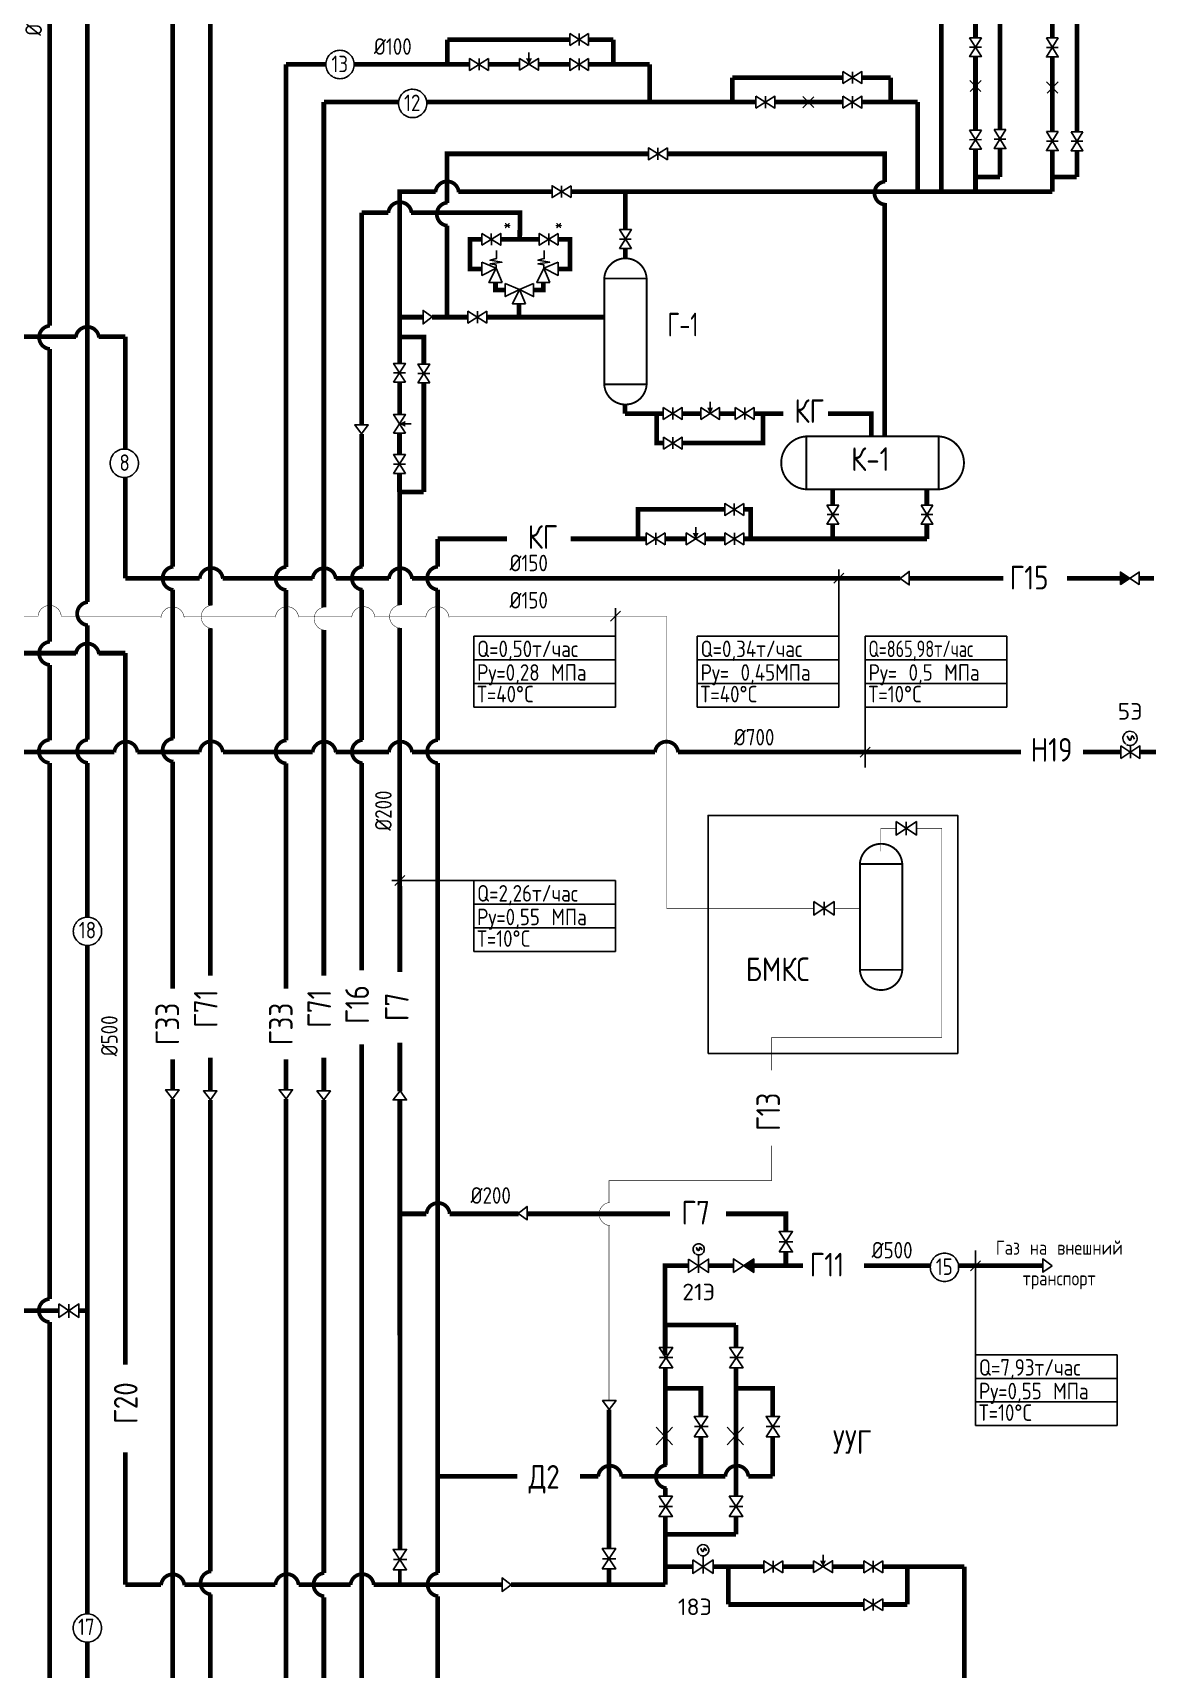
# Model space of a CAD drawing. Extents: x 0 to 118900, y 0 to 84100.
# Drawn here: x 49379 to 72952, y 21421 to 56034 of the extents above; entities that cross this region are included whole.
import ezdxf

# ---------------------------------------------------------------- set-up
doc = ezdxf.new("R2010")
doc.units = 0
doc.header["$LTSCALE"] = 1000
doc.layers.get('0').update_dxf_attribs({"linetype": 'CONTINUOUS'})
for name, color, linetype in [('LAYER1', 7, 'CONTINUOUS'), ('LAYER2', 7, 'CONTINUOUS'), ('ВОДА', 135, 'CONTINUOUS'), ('НЕФТЬ', 14, 'CONTINUOUS')]:
    doc.layers.add(name, color=color, linetype=linetype)
doc.styles.add('MONOTXT_', font='txt.shx', dxfattribs={"width": 0.8})
doc.styles.get("Standard").update_dxf_attribs({"font": 'txt.shx', "width": 0.75})

msp = doc.modelspace()

# ---------------------------------------------------------------- linework, layer by layer
for p, q in [((66428, 43272), (66428, 44684)), ((66323, 44390), (66535, 44602)), ((61596, 43590), (61809, 43802)), ((61702, 43272), (61702, 43863)), ((58707, 43272), (59568, 43272)), ((58707, 42981), (58707, 43272)), ((59568, 43272), (61702, 43272)), ((61702, 43272), (61702, 41772)), ((63434, 43272), (64295, 43272)), ((63434, 42981), (63434, 43272)), ((64295, 43272), (66428, 43272)), ((66428, 43272), (66428, 41772)), ((66987, 43272), (67848, 43272)), ((66987, 42981), (66987, 43272)), ((67848, 43272), (69982, 43272)), ((69982, 43272), (69982, 41772)), ((58707, 42981), (58707, 41772)), ((63434, 42981), (63434, 41772)), ((66987, 42981), (66987, 41772)), ((58707, 42772), (59568, 42772)), ((59568, 42772), (61702, 42772)), ((63434, 42772), (64295, 42772)), ((64295, 42772), (66428, 42772)), ((66987, 42772), (67848, 42772)), ((67848, 42772), (69982, 42772)), ((58707, 42272), (59568, 42272)), ((59568, 42272), (61702, 42272)), ((63434, 42272), (64295, 42272)), ((64295, 42272), (66428, 42272)), ((66987, 42272), (67848, 42272)), ((67848, 42272), (69982, 42272)), ((58707, 41772), (59568, 41772)), ((59568, 41772), (61702, 41772)), ((63434, 41772), (64295, 41772)), ((64295, 41772), (66428, 41772)), ((66987, 41772), (67848, 41772)), ((66987, 40495), (66987, 41772)), ((67848, 41772), (69982, 41772)), ((66881, 40713), (67093, 40925)), ((57037, 37995), (57249, 38207)), ((58707, 38101), (59568, 38101)), ((58707, 37810), (58707, 38101)), ((59568, 38101), (61702, 38101)), ((61702, 38101), (61702, 36601)), ((58707, 37810), (58707, 36601)), ((58707, 37601), (59568, 37601)), ((59568, 37601), (61702, 37601)), ((58707, 37101), (59568, 37101)), ((59568, 37101), (61702, 37101)), ((58707, 36601), (59568, 36601)), ((59568, 36601), (61702, 36601)), ((69321, 28074), (69321, 30280)), ((69216, 29850), (69428, 30062)), ((69321, 28074), (70182, 28074)), ((69321, 27783), (69321, 28074)), ((70182, 28074), (72316, 28074)), ((72316, 28074), (72316, 26574)), ((69321, 27783), (69321, 26574)), ((69321, 27574), (70182, 27574)), ((70182, 27574), (72316, 27574)), ((69321, 27074), (70182, 27074)), ((70182, 27074), (72316, 27074)), ((69321, 26574), (70182, 26574)), ((70182, 26574), (72316, 26574))]:
    msp.add_line(p, q)
at = {"color": 102, "const_width": 100}
for points in [[(50536, 43991), (50536, 59712)], [(50536, 41079), (50536, 43503)], [(50536, 37330), (50536, 40591)], [(50536, 22593), (50536, 36730)], [(50536, 20834), (50536, 21993)]]:
    msp.add_lwpolyline(points, dxfattribs=at)
at = {"color": 14, "const_width": 100}
for points in [[(49736, 49835), (49736, 59151)], [(49736, 43152), (49736, 49345)], [(49736, 41069), (49736, 42662)], [(49736, 29253), (49736, 40590)], [(49736, 21135), (49736, 28763)]]:
    msp.add_lwpolyline(points, dxfattribs=at)
at = {"color": 40}
for points, const_width in [([(58150, 55366), (58150, 55886)], 100), ([(62425, 54566), (62425, 55366)], 100), ([(70945, 52985), (71459, 52985)], 100), ([(44580, 49608), (50292, 49608)], 100), ([(50777, 49608), (51336, 49608)], 100), ([(51336, 47228), (51336, 49608)], 100), ([(51336, 44495), (51336, 46629)], 100), ([(62785, 37515), (62785, 43695)], 10), ([(50293, 42912), (46907, 42912)], 100), ([(51336, 42912), (50777, 42912)], 100), ([(51336, 27860), (51336, 42912)], 100), ([(65899, 37515), (62785, 37515)], 10), ([(66874, 37515), (66328, 37515)], 10), ([(65007, 34086), (65007, 34787)], 10), ([(65007, 31755), (65007, 32492)], 10), ([(65007, 31755), (61568, 31755), (61568, 31292)], 10), ([(57144, 31054), (57707, 31054)], 100), ([(58198, 31054), (59655, 31054)], 100), ([(59836, 31054), (62861, 31054)], 100), ([(61568, 30806), (61568, 27105)], 10), ([(64040, 31053), (65307, 31054), (65307, 30677)], 100), ([(65307, 30248), (65307, 29956)], 100), ([(62751, 29956), (63246, 29956)], 100), ([(63037, 29956), (62751, 29956), (62751, 28058)], 100), ([(63675, 29956), (64199, 29956)], 100), ([(64628, 29956), (65671, 29956)], 100), ([(66960, 29956), (68365, 29956)], 100), ([(68961, 29956), (70743, 29956)], 100), ([(62751, 28705), (64253, 28705)], 100), ([(62761, 28705), (62761, 28226)], 100), ([(64253, 28705), (64253, 28226)], 100), ([(62761, 27797), (62761, 25737)], 100), ([(64253, 27797), (64253, 25079)], 100), ([(61568, 26915), (61568, 23973)], 100), ([(51336, 23209), (51336, 26010)], 100), ([(62761, 25254), (62761, 25079)], 100), ([(62761, 24650), (62761, 23209)], 100), ([(64253, 24650), (64253, 24276)], 100), ([(64253, 24276), (62761, 24276)], 100), ([(57145, 23526), (57145, 23209)], 80), ([(61568, 23544), (61568, 23209)], 100), ([(64090, 23592), (64090, 22791)], 100), ([(52095, 23209), (51336, 23209)], 100), ([(54511, 23209), (52584, 23209)], 100), ([(56101, 23209), (55001, 23209)], 100), ([(59307, 23209), (56591, 23209)], 100), ([(61568, 23209), (59496, 23209)], 100), ([(62761, 23209), (61568, 23209)], 100)]:
    msp.add_lwpolyline(points, dxfattribs=dict(at, const_width=const_width))
at = {"color": 6}
for points, const_width in [([(61905, 47979), (61905, 48170)], 100), ([(57944, 45329), (57944, 44742)], 100), ([(57944, 44252), (57944, 41071)], 100), ([(57944, 40588), (57945, 23455)], 100), ([(62761, 27365), (63510, 27365), (63510, 26768)], 100), ([(64253, 27365), (65030, 27365), (65030, 26768)], 100), ([(63510, 26339), (63510, 25504)], 100), ([(65030, 26339), (65030, 25504)], 100), ([(57945, 25504), (59631, 25504)], 100), ([(58248, 25504), (57945, 25504)], 62.5), ([(60957, 25504), (61339, 25504)], 100), ([(61829, 25504), (64027, 25504)], 100), ([(64517, 25504), (65030, 25504)], 100), ([(57945, 22967), (57945, 19252)], 100)]:
    msp.add_lwpolyline(points, dxfattribs=dict(at, const_width=const_width))
for points in [[(72383, 44364), (72784, 44627), (72784, 44364), (72383, 44627), (72383, 44364)], [(72396, 40687), (72797, 40951), (72797, 40687), (72396, 40951), (72396, 40687)], [(72596, 40956), (72596, 40692)], [(67640, 39350), (68069, 39065), (68069, 39350), (67640, 39065), (67640, 39350)], [(67856, 39059), (67856, 39345)], [(65899, 37657), (66328, 37372), (66328, 37657), (65899, 37372), (65899, 37657)], [(66115, 37367), (66115, 37652)], [(65165, 30248), (65450, 30677), (65165, 30677), (65450, 30248), (65165, 30248)], [(65455, 30464), (65170, 30464)], [(65307, 30464), (65307, 30462)], [(63462, 30093), (63462, 30184)], [(63246, 30098), (63675, 29813), (63675, 30098), (63246, 29813), (63246, 30098)], [(63462, 29808), (63462, 30093)], [(64199, 29814), (64628, 30099), (64628, 29814), (64199, 30099), (64199, 29814)], [(49928, 29147), (50357, 28862), (50357, 29147), (49928, 28862), (49928, 29147)], [(50144, 28857), (50144, 29142)], [(62629, 27797), (62914, 28226), (62629, 28226), (62914, 27797), (62629, 27797)], [(64117, 27797), (64403, 28226), (64117, 28226), (64403, 27797), (64117, 27797)], [(62919, 28013), (62634, 28013)], [(64408, 28013), (64123, 28013)], [(63372, 26339), (63657, 26768), (63372, 26768), (63657, 26339), (63372, 26339)], [(64889, 26339), (65174, 26768), (64889, 26768), (65174, 26339), (64889, 26339)], [(62562, 26171), (62907, 26542)], [(62562, 26542), (62907, 26171)], [(62562, 26171), (62907, 26542)], [(62562, 26542), (62907, 26171)], [(63662, 26555), (63377, 26555)], [(64066, 26542), (64411, 26171)], [(64066, 26171), (64411, 26542)], [(64066, 26542), (64411, 26171)], [(64066, 26171), (64411, 26542)], [(65180, 26555), (64894, 26555)], [(62622, 24650), (62907, 25079), (62622, 25079), (62907, 24650), (62622, 24650)], [(64110, 24650), (64395, 25079), (64110, 25079), (64395, 24650), (64110, 24650)], [(62912, 24866), (62627, 24866)], [(62761, 24869), (62761, 24859)], [(64400, 24866), (64115, 24866)], [(64253, 24865), (64253, 24863)], [(57002, 23526), (57287, 23955), (57002, 23955), (57287, 23526), (57002, 23526)], [(61425, 23544), (61710, 23973), (61425, 23973), (61710, 23544), (61425, 23544)], [(57293, 23743), (57007, 23743)], [(61715, 23760), (61430, 23760)], [(63340, 23734), (63769, 23449), (63769, 23734), (63340, 23449), (63340, 23734)], [(63556, 23729), (63556, 23820)], [(63556, 23444), (63556, 23729)]]:
    msp.add_lwpolyline(points)
for points in [[(72501, 40986, -39.331252), (72514, 40978)], [(63391, 30208, -39.331252), (63401, 30201)], [(63485, 23844, -39.331252), (63495, 23837)]]:
    msp.add_lwpolyline(points, format="xyb")
msp.add_lwpolyline([(63663, 34446), (63663, 39480), (68943, 39480), (68943, 34446), (63663, 34446)], close=True)
at = {"color": 0}
msp.add_lwpolyline([(58707, 38101), (56974, 38101)], dxfattribs=at)
for points, knots in [([(72608, 41104), (72604, 41090), (72587, 41045), (72552, 41102), (72530, 41146), (72529, 41146)], [1.558943, 1.558943, 1.558943, 1.558943, 1.9528, 2.998133, 3.030734, 3.030734, 3.030734, 3.030734]), ([(72609, 41106), (72605, 41092), (72589, 41047), (72553, 41104), (72531, 41148), (72530, 41148)], [1.558943, 1.558943, 1.558943, 1.558943, 1.9528, 2.998133, 3.030734, 3.030734, 3.030734, 3.030734]), ([(72610, 41107), (72606, 41093), (72589, 41047), (72553, 41104), (72532, 41149), (72531, 41148)], [1.558943, 1.558943, 1.558943, 1.558943, 1.9528, 2.998133, 3.030734, 3.030734, 3.030734, 3.030734]), ([(72611, 41111), (72606, 41097), (72590, 41052), (72554, 41109), (72532, 41153), (72532, 41152)], [1.558943, 1.558943, 1.558943, 1.558943, 1.9528, 2.998133, 3.030734, 3.030734, 3.030734, 3.030734]), ([(72612, 41108), (72608, 41094), (72591, 41049), (72555, 41106), (72534, 41150), (72533, 41149)], [1.558943, 1.558943, 1.558943, 1.558943, 1.9528, 2.998133, 3.030734, 3.030734, 3.030734, 3.030734]), ([(72683, 41090), (72662, 41127), (72630, 41187), (72616, 41130), (72610, 41110)], [0, 0, 0, 0, 0.950567, 1.50001, 1.50001, 1.50001, 1.50001]), ([(72684, 41092), (72664, 41129), (72632, 41189), (72617, 41132), (72611, 41112)], [0, 0, 0, 0, 0.950567, 1.50001, 1.50001, 1.50001, 1.50001]), ([(72685, 41096), (72665, 41134), (72633, 41193), (72618, 41137), (72612, 41117)], [0, 0, 0, 0, 0.950567, 1.50001, 1.50001, 1.50001, 1.50001]), ([(72685, 41092), (72665, 41130), (72633, 41189), (72618, 41133), (72612, 41113)], [0, 0, 0, 0, 0.950567, 1.50001, 1.50001, 1.50001, 1.50001]), ([(63475, 30300), (63471, 30289), (63458, 30254), (63431, 30298), (63414, 30333), (63413, 30333)], [1.558943, 1.558943, 1.558943, 1.558943, 1.9528, 2.998133, 3.030734, 3.030734, 3.030734, 3.030734]), ([(63476, 30302), (63473, 30291), (63460, 30256), (63432, 30300), (63415, 30335), (63414, 30334)], [1.558943, 1.558943, 1.558943, 1.558943, 1.9528, 2.998133, 3.030734, 3.030734, 3.030734, 3.030734]), ([(63476, 30301), (63472, 30291), (63459, 30255), (63431, 30300), (63415, 30334), (63414, 30334)], [1.558943, 1.558943, 1.558943, 1.558943, 1.9528, 2.998133, 3.030734, 3.030734, 3.030734, 3.030734]), ([(63477, 30305), (63473, 30294), (63460, 30259), (63432, 30303), (63416, 30338), (63415, 30338)], [1.558943, 1.558943, 1.558943, 1.558943, 1.9528, 2.998133, 3.030734, 3.030734, 3.030734, 3.030734]), ([(63478, 30303), (63474, 30292), (63461, 30257), (63433, 30301), (63416, 30336), (63416, 30335)], [1.558943, 1.558943, 1.558943, 1.558943, 1.9528, 2.998133, 3.030734, 3.030734, 3.030734, 3.030734]), ([(63533, 30289), (63517, 30318), (63492, 30365), (63481, 30320), (63476, 30305)], [0, 0, 0, 0, 0.950567, 1.50001, 1.50001, 1.50001, 1.50001]), ([(63534, 30290), (63518, 30320), (63493, 30366), (63482, 30322), (63477, 30306)], [0, 0, 0, 0, 0.950567, 1.50001, 1.50001, 1.50001, 1.50001]), ([(63535, 30294), (63519, 30323), (63494, 30370), (63483, 30326), (63478, 30310)], [0, 0, 0, 0, 0.950567, 1.50001, 1.50001, 1.50001, 1.50001]), ([(63535, 30291), (63519, 30320), (63494, 30367), (63483, 30322), (63478, 30307)], [0, 0, 0, 0, 0.950567, 1.50001, 1.50001, 1.50001, 1.50001]), ([(63569, 23936), (63565, 23925), (63552, 23890), (63524, 23934), (63508, 23969), (63507, 23969)], [1.558943, 1.558943, 1.558943, 1.558943, 1.9528, 2.998133, 3.030734, 3.030734, 3.030734, 3.030734]), ([(63570, 23938), (63567, 23927), (63554, 23892), (63526, 23936), (63509, 23971), (63508, 23970)], [1.558943, 1.558943, 1.558943, 1.558943, 1.9528, 2.998133, 3.030734, 3.030734, 3.030734, 3.030734]), ([(63570, 23937), (63566, 23927), (63553, 23891), (63525, 23936), (63509, 23970), (63508, 23970)], [1.558943, 1.558943, 1.558943, 1.558943, 1.9528, 2.998133, 3.030734, 3.030734, 3.030734, 3.030734]), ([(63571, 23941), (63567, 23930), (63554, 23895), (63526, 23939), (63509, 23974), (63509, 23974)], [1.558943, 1.558943, 1.558943, 1.558943, 1.9528, 2.998133, 3.030734, 3.030734, 3.030734, 3.030734]), ([(63571, 23939), (63568, 23928), (63555, 23893), (63527, 23937), (63510, 23972), (63510, 23971)], [1.558943, 1.558943, 1.558943, 1.558943, 1.9528, 2.998133, 3.030734, 3.030734, 3.030734, 3.030734]), ([(63627, 23925), (63611, 23954), (63586, 24001), (63575, 23956), (63570, 23941)], [0, 0, 0, 0, 0.950567, 1.50001, 1.50001, 1.50001, 1.50001]), ([(63628, 23926), (63612, 23956), (63587, 24002), (63576, 23958), (63571, 23942)], [0, 0, 0, 0, 0.950567, 1.50001, 1.50001, 1.50001, 1.50001]), ([(63629, 23930), (63613, 23959), (63588, 24006), (63576, 23962), (63572, 23946)], [0, 0, 0, 0, 0.950567, 1.50001, 1.50001, 1.50001, 1.50001]), ([(63629, 23927), (63613, 23956), (63588, 24003), (63576, 23958), (63572, 23943)], [0, 0, 0, 0, 0.950567, 1.50001, 1.50001, 1.50001, 1.50001])]:
    msp.add_open_spline(points, degree=3, knots=knots)
at = {"layer": 'LAYER1'}
msp.add_line((66300, 45837), (66300, 45845), dxfattribs=at)
at = {"layer": 'LAYER1', "color": 40}
for points, const_width in [([(52336, 57366), (52336, 44738)], 100), ([(70945, 55923), (70945, 57404)], 100), ([(53136, 56566), (53136, 43920)], 100), ([(68595, 52672), (68595, 56566)], 100), ([(69319, 55928), (69319, 56584)], 100), ([(69839, 56320), (69839, 53985)], 100), ([(71465, 56315), (71465, 53938)], 100), ([(58150, 55886), (60737, 55886)], 100), ([(61137, 55886), (61658, 55886)], 100), ([(61658, 55366), (61658, 55886)], 100), ([(54736, 55366), (55577, 55366)], 100), ([(54736, 55366), (54736, 44736)], 100), ([(56177, 55366), (58620, 55366)], 100), ([(59020, 55366), (59674, 55366)], 100), ([(60074, 55366), (60737, 55366)], 100), ([(61137, 55366), (62425, 55366)], 100), ([(69319, 53972), (69319, 55528)], 100), ([(70945, 53942), (70945, 55523)], 100), ([(64174, 54566), (64174, 55086)], 100), ([(64174, 55086), (66516, 55086)], 100), ([(66516, 55086), (65482, 55086)], 80), ([(65482, 55086), (66516, 55086)], 62.5), ([(66916, 55086), (67523, 55086)], 100), ([(67523, 55086), (67523, 54566)], 100), ([(55536, 54566), (55536, 43884)], 100), ([(57115, 54566), (55536, 54566)], 100), ([(64676, 54566), (57712, 54566)], 100), ([(66515, 54566), (65076, 54566)], 100), ([(68095, 52672), (68095, 54566)], 100), ([(62402, 53472), (58141, 53472), (58141, 52431)], 100), ([(67399, 52875), (67399, 53472), (62802, 53472)], 100), ([(69319, 52672), (69319, 53572)], 100), ([(69839, 53585), (69839, 52985)], 100), ([(70945, 52672), (70945, 53542)], 100), ([(71465, 53538), (71465, 52985)], 100), ([(57142, 50018), (57142, 52672), (57901, 52672)], 100), ([(58381, 52672), (60365, 52672)], 100), ([(60765, 52672), (64271, 52672)], 100), ([(61915, 51870), (61915, 52672)], 100), ([(64271, 52672), (69012, 52672)], 100), ([(69012, 52672), (70945, 52672)], 100), ([(56336, 52230), (56336, 47738)], 100), ([(56901, 52230), (56336, 52230)], 100), ([(59680, 51664), (59686, 52230), (57380, 52230)], 100), ([(57415, 52242), (57382, 52242)], 80), ([(67399, 47496), (67399, 52429)], 100), ([(58141, 51953), (58141, 50018)], 100), ([(58879, 51039), (58629, 51039), (58629, 51664), (58879, 51664)], 100), ([(60092, 51664), (59279, 51664)], 100), ([(60492, 51039), (60742, 51039), (60742, 51664), (60492, 51664)], 100), ([(61915, 51262), (61915, 51470)], 100), ([(59374, 50591), (59167, 50591), (59167, 50750)], 100), ([(59974, 50591), (60180, 50591), (60180, 50750)], 100), ([(59662, 50018), (59662, 50302)], 100), ([(57334, 50018), (57142, 50018), (57142, 49040)], 100), ([(57636, 50018), (57142, 50018)], 100), ([(58342, 50018), (57821, 50018)], 100), ([(58585, 50018), (58342, 50018)], 100), ([(61467, 50018), (58985, 50018)], 100), ([(57651, 49027), (57651, 49599), (57136, 49599)], 100), ([(57142, 48640), (57142, 47962)], 100), ([(57651, 46319), (57651, 48627)], 100), ([(56336, 47547), (56336, 44740)], 100), ([(57136, 47562), (57136, 47111)], 100), ([(57136, 46711), (57136, 46319)], 100), ([(57651, 46319), (57136, 46319)], 100), ([(57142, 46319), (57142, 43931)], 100), ([(52336, 44251), (52336, 41105)], 100), ([(54736, 44247), (54736, 41068)], 100), ([(56336, 44254), (56336, 41072)], 100), ([(53136, 43439), (53136, 36094)], 100), ([(55536, 43399), (55536, 36094)], 100), ([(57142, 43443), (57143, 36167)], 100), ([(52336, 40618), (52336, 35819)], 100), ([(54736, 40579), (54736, 35819)], 100), ([(56336, 40587), (56336, 36202)], 100), ([(56336, 34638), (56336, 15593)], 100), ([(57143, 34671), (57143, 33646)], 100), ([(52336, 34323), (52336, 33677)], 100), ([(53136, 34357), (53136, 33654)], 100), ([(54736, 34323), (54736, 33677)], 100), ([(55536, 34357), (55536, 33654)], 100), ([(52336, 33485), (52336, 20333)], 100), ([(53136, 33462), (53136, 23492)], 100), ([(54736, 33485), (54736, 20033)], 100), ([(55536, 33462), (55536, 23456)], 100), ([(57143, 33461), (57145, 23955)], 100), ([(62751, 23592), (63340, 23592)], 100), ([(63769, 23592), (64842, 23592)], 100), ([(65242, 23592), (65896, 23592)], 100), ([(66296, 23592), (66958, 23592)], 100), ([(67358, 23592), (69085, 23592)], 100), ([(67879, 23592), (67879, 22791)], 100), ([(53136, 23006), (53136, 20586)], 100), ([(55536, 22944), (55536, 19786)], 100), ([(64090, 22791), (66958, 22791)], 100), ([(67358, 22791), (67879, 22791)], 100)]:
    msp.add_lwpolyline(points, dxfattribs=dict(at, const_width=const_width))
at = {"layer": 'LAYER1'}
for points in [[(60737, 56016), (61137, 55766)], [(61137, 56016), (60737, 55766)], [(60737, 56016), (60737, 55766)], [(60936, 55766), (60937, 56015)], [(61137, 55766), (61137, 56016)], [(69444, 55928), (69194, 55528), (69444, 55528), (69194, 55928)], [(69194, 55928), (69444, 55928)], [(69194, 55727), (69443, 55728)], [(71070, 55923), (70820, 55523), (71070, 55523), (70820, 55923)], [(70820, 55923), (71070, 55923)], [(59020, 55238), (58620, 55488), (58620, 55238), (59020, 55488)], [(58620, 55238), (58620, 55488)], [(58820, 55488), (58821, 55239)], [(59020, 55488), (59020, 55238)], [(59674, 55491), (60074, 55241), (60074, 55491), (59674, 55241)], [(59674, 55241), (59674, 55491)], [(59874, 55366), (59874, 55613)], [(60074, 55491), (60074, 55241)], [(61137, 55238), (60737, 55488), (60737, 55238), (61137, 55488)], [(60737, 55238), (60737, 55488)], [(60936, 55488), (60937, 55239)], [(61137, 55488), (61137, 55238)], [(69444, 55528), (69194, 55528)], [(70820, 55722), (71069, 55723)], [(71070, 55523), (70820, 55523)], [(66516, 55211), (66916, 54961), (66916, 55211), (66516, 54961)], [(66516, 54961), (66516, 55211)], [(66717, 54961), (66716, 55210)], [(66916, 55211), (66916, 54961)], [(64676, 54691), (64676, 54441)], [(64676, 54441), (65076, 54691), (65076, 54441), (64676, 54691)], [(64876, 54690), (64875, 54441)], [(65076, 54441), (65076, 54691)], [(66515, 54441), (66915, 54691), (66915, 54441), (66515, 54691)], [(66515, 54691), (66515, 54441)], [(66715, 54690), (66714, 54441)], [(66915, 54441), (66915, 54691)], [(69197, 55022), (69431, 54788)], [(69441, 55022), (69206, 54788)], [(70822, 54993), (71057, 54758)], [(71067, 54993), (70832, 54758)], [(65668, 54688), (65902, 54453)], [(65668, 54443), (65902, 54678)], [(69194, 53972), (69444, 53972)], [(69444, 53972), (69194, 53572), (69444, 53572), (69194, 53972)], [(69194, 53771), (69443, 53772)], [(69714, 53985), (69964, 53985)], [(69964, 53985), (69714, 53585), (69964, 53585), (69714, 53985)], [(69714, 53784), (69963, 53785)], [(70820, 53942), (71070, 53942)], [(71070, 53942), (70820, 53542), (71070, 53542), (70820, 53942)], [(70820, 53741), (71069, 53742)], [(71340, 53938), (71590, 53938)], [(71590, 53938), (71340, 53538), (71590, 53538), (71340, 53938)], [(71340, 53737), (71589, 53738)], [(62402, 53597), (62402, 53347)], [(62802, 53597), (62402, 53347), (62402, 53597), (62802, 53347)], [(62601, 53348), (62602, 53597)], [(62802, 53347), (62802, 53597)], [(69444, 53572), (69194, 53572)], [(69964, 53585), (69714, 53585)], [(71070, 53542), (70820, 53542)], [(71590, 53538), (71340, 53538)], [(60765, 52797), (60365, 52547), (60365, 52797), (60765, 52547)], [(60365, 52797), (60365, 52547)], [(60565, 52547), (60566, 52796)], [(60765, 52547), (60765, 52797)], [(58879, 51789), (59279, 51539), (59279, 51789), (58879, 51539)], [(58879, 51539), (58879, 51789)], [(59079, 51539), (59078, 51788)], [(59279, 51789), (59279, 51539)], [(60492, 51789), (60092, 51539), (60092, 51789), (60492, 51539)], [(60092, 51789), (60092, 51539)], [(60292, 51539), (60292, 51788)], [(60492, 51539), (60492, 51789)], [(62040, 51870), (61790, 51870)], [(62040, 51470), (61790, 51870), (62040, 51870), (61790, 51470)], [(61790, 51670), (62039, 51670)], [(59179, 51051), (59179, 51124), (59052, 51143), (59301, 51181), (59052, 51220), (59186, 51258), (59186, 51431)], [(60192, 51051), (60192, 51124), (60065, 51143), (60314, 51181), (60065, 51220), (60199, 51258), (60199, 51431)], [(61790, 51470), (62040, 51470)], [(58985, 50143), (58585, 49893), (58585, 50143), (58985, 49893)], [(58585, 50143), (58585, 49893)], [(58785, 49893), (58786, 50143)], [(58985, 49893), (58985, 50143)], [(57261, 49040), (57011, 49040)], [(57261, 48640), (57011, 49040), (57261, 49040), (57011, 48640)], [(57012, 48840), (57261, 48839)], [(57776, 49027), (57526, 49027)], [(57776, 48627), (57526, 49027), (57776, 49027), (57526, 48627)], [(57526, 48827), (57775, 48826)], [(57011, 48640), (57261, 48640)], [(57526, 48627), (57776, 48627)], [(63707, 47979), (63706, 48227)], [(57261, 47962), (57011, 47962)], [(57261, 47562), (57011, 47962), (57261, 47962), (57011, 47562)], [(62716, 48104), (62716, 47854)], [(62716, 47854), (63116, 48104), (63116, 47854), (62716, 48104)], [(62916, 48104), (62915, 47855)], [(63116, 47854), (63116, 48104)], [(63507, 48104), (63907, 47854), (63907, 48104), (63507, 47854)], [(63507, 47854), (63507, 48104)], [(63907, 48104), (63907, 47854)], [(64237, 47854), (64237, 48104)], [(64237, 48104), (64637, 47854), (64637, 48104), (64237, 47854)], [(64437, 47855), (64437, 48104)], [(64637, 48104), (64637, 47854)], [(57011, 47562), (57261, 47562)], [(57136, 47762), (57383, 47761)], [(62718, 47229), (63118, 47479), (63118, 47229), (62718, 47479)], [(62718, 47479), (62718, 47229)], [(62918, 47479), (62918, 47230)], [(63118, 47229), (63118, 47479)], [(57261, 46711), (57011, 47111), (57261, 47111), (57011, 46711)], [(57261, 47111), (57011, 47111)], [(57012, 46912), (57261, 46911)], [(57011, 46711), (57261, 46711)], [(64417, 46076), (64017, 45826), (64017, 46076), (64417, 45826)], [(64017, 46076), (64017, 45826)], [(64217, 45826), (64218, 46075)], [(64417, 45826), (64417, 46076)], [(66428, 46041), (66178, 46041)], [(66178, 46041), (66428, 45641), (66178, 45641), (66428, 46041)], [(68418, 46041), (68168, 46041)], [(68168, 46041), (68418, 45641), (68168, 45641), (68418, 46041)], [(66428, 45841), (66179, 45842)], [(66300, 45837), (66300, 45845)], [(68417, 45841), (68168, 45842)], [(68290, 45837), (68290, 45845)], [(62356, 45454), (62356, 45204)], [(62756, 45454), (62356, 45204), (62356, 45454), (62756, 45204)], [(62555, 45204), (62556, 45453)], [(62756, 45204), (62756, 45454)], [(63600, 45454), (63200, 45204), (63200, 45454), (63600, 45204)], [(63200, 45454), (63200, 45204)], [(63400, 45329), (63401, 45576)], [(63600, 45204), (63600, 45454)], [(64419, 45204), (64019, 45454), (64019, 45204), (64419, 45454)], [(64020, 45207), (64020, 45457)], [(64219, 45453), (64220, 45204)], [(64419, 45454), (64419, 45204)], [(66178, 45641), (66428, 45641)], [(68168, 45641), (68418, 45641)], [(64219, 45329), (64220, 45329)], [(64219, 45329), (64220, 45329)], [(64842, 23464), (64842, 23714)], [(65242, 23464), (64842, 23714), (64842, 23464), (65242, 23714)], [(65041, 23714), (65042, 23465)], [(65242, 23714), (65242, 23464)], [(65896, 23717), (66296, 23467), (66296, 23717), (65896, 23467)], [(65896, 23467), (65896, 23717)], [(66096, 23592), (66095, 23839)], [(66296, 23717), (66296, 23467)], [(66958, 23464), (66958, 23714)], [(67358, 23464), (66958, 23714), (66958, 23464), (67358, 23714)], [(67157, 23714), (67158, 23465)], [(67358, 23714), (67358, 23464)], [(66958, 22661), (66958, 22911)], [(67358, 22661), (66958, 22911)], [(66958, 22661), (67358, 22911)], [(67157, 22910), (67158, 22661)], [(67358, 22911), (67358, 22661)]]:
    msp.add_lwpolyline(points, dxfattribs=at)
for points in [[(59874, 55489, 125, 0, 0), (59874, 55366, 0, 0, 0)], [(63706, 48103, 125, 0, 0), (63707, 47979, 0, 0, 0)], [(57260, 47762, 125, 0, 0), (57136, 47762, 0, 0, 0)], [(63400, 45452, 125, 0, 0), (63400, 45329, 0, 0, 0)], [(66095, 23715, 125, 0, 0), (66096, 23592, 0, 0, 0)]]:
    msp.add_lwpolyline(points, format="xyseb", dxfattribs=at)
at = {"layer": 'LAYER1', "const_width": 40}
for points in [[(62363, 50836, 0.951173), (61467, 50836)], [(61467, 48596, 0.951173), (62363, 48596)], [(65742, 47496, 0.951173), (65742, 46376)], [(68542, 46376, 0.951173), (68542, 47496)], [(67770, 38453, 0.951173), (66874, 38453)], [(66874, 36213, 0.951173), (67770, 36213)]]:
    msp.add_lwpolyline(points, format="xyb", dxfattribs=at)
at = {"layer": 'LAYER1'}
for points in [[(58879, 51178), (58879, 50900), (59179, 51051)], [(59306, 50750), (59029, 50750), (59179, 51051)], [(60319, 50750), (60042, 50750), (60192, 51051)], [(60492, 51178), (60492, 50900), (60192, 51051)], [(59374, 50729), (59374, 50452), (59674, 50602)], [(59801, 50302), (59524, 50302), (59674, 50602)], [(59974, 50729), (59974, 50452), (59674, 50602)]]:
    msp.add_lwpolyline(points, close=True, dxfattribs=at)
at = {"layer": 'LAYER1', "const_width": 40}
for points in [[(61467, 50836), (61467, 48596), (62363, 48596), (62363, 50836)], [(68542, 47496), (65742, 47496), (65742, 46376), (68542, 46376)], [(66874, 38453), (66874, 36213), (67770, 36213), (67770, 38453)]]:
    msp.add_lwpolyline(points, close=True, dxfattribs=at)
at = {"layer": 'LAYER1', "color": 7}
for points in [[(57828, 50023), (57636, 50161), (57636, 49875), (57828, 50023)], [(56336, 47547), (56474, 47738), (56189, 47738), (56336, 47547)], [(67726, 44493), (67917, 44355), (67917, 44640), (67726, 44493)], [(52336, 33485), (52474, 33677), (52189, 33677), (52336, 33485)], [(53136, 33462), (53274, 33654), (52989, 33654), (53136, 33462)], [(54736, 33485), (54874, 33677), (54589, 33677), (54736, 33485)], [(55536, 33462), (55674, 33654), (55389, 33654), (55536, 33462)], [(57148, 33653), (57286, 33461), (57001, 33461), (57148, 33653)], [(59644, 31062), (59836, 30924), (59836, 31209), (59644, 31062)], [(70938, 29957), (70746, 29819), (70746, 30104), (70938, 29957)], [(61568, 26914), (61431, 27105), (61716, 27105), (61568, 26914)], [(59498, 23207), (59307, 23069), (59307, 23354), (59498, 23207)]]:
    msp.add_lwpolyline(points, dxfattribs=at)
at = {"layer": 'LAYER1', "color": 6}
for points, const_width in [([(62716, 47979), (61905, 47979)], 100), ([(62718, 47354), (62573, 47354), (62573, 47979)], 100), ([(62716, 47979), (62573, 47979)], 80), ([(63507, 47979), (63116, 47979)], 100), ([(64823, 47979), (64823, 47354), (63118, 47354)], 100), ([(64237, 47979), (63907, 47979)], 100), ([(65254, 47979), (64637, 47979)], 100), ([(64823, 47979), (64962, 47979)], 100), ([(66202, 47979), (67116, 47979), (67116, 47496)], 100), ([(66300, 46041), (66300, 46376)], 100), ([(68290, 46041), (68290, 46376)], 100), ([(62180, 45329), (62180, 45951), (64017, 45951)], 100), ([(64417, 45951), (64562, 45951), (64562, 45329)], 100), ([(66300, 45329), (66300, 45641)], 100), ([(68290, 45329), (68290, 45641)], 100), ([(57944, 45329), (59407, 45329)], 100), ([(60758, 45329), (62356, 45329)], 100), ([(62756, 45329), (63200, 45329)], 100), ([(63600, 45329), (64020, 45329)], 100), ([(64419, 45329), (66300, 45329)], 100), ([(68290, 45329), (66300, 45329)], 100), ([(68290, 45329), (67731, 45329)], 100)]:
    msp.add_lwpolyline(points, dxfattribs=dict(at, const_width=const_width))
at = {"layer": 'LAYER2', "color": 40}
for points, const_width in [([(57898, 52661, -0.93073), (58389, 52661)], 80), ([(67410, 52397, -0.93073), (67410, 52887)], 80), ([(56900, 52222, -0.93073), (57391, 52222)], 80), ([(58153, 51952, -0.93073), (58153, 52442)], 80), ([(50289, 49584, -0.93073), (50780, 49584)], 80), ([(52355, 44249, -0.93073), (52355, 44740)], 80), ([(52910, 44485, -0.93073), (53400, 44485)], 80), ([(54745, 44246, -0.93073), (54745, 44737)], 80), ([(55298, 44480, -0.93073), (55789, 44480)], 80), ([(56358, 44252, -0.93073), (56358, 44742)], 80), ([(56912, 44480, -0.93073), (57403, 44480)], 80), ([(49491, 43693, -0.93073), (49982, 43693)], 10), ([(52092, 43662, -0.93073), (52582, 43662)], 10), ([(53170, 43434, -0.93073), (53170, 43925)], 10), ([(54512, 43667, -0.93073), (55002, 43667)], 10), ([(55559, 43396, -0.93073), (55559, 43887)], 10), ([(56126, 43667, -0.93073), (56616, 43667)], 10), ([(57155, 43441, -0.93073), (57155, 43932)], 10), ([(57692, 43667, -0.93073), (58183, 43667)], 10), ([(50289, 42886, -0.93073), (50780, 42886)], 80), ([(52355, 40616, -0.93073), (52355, 41107)], 80), ([(54745, 40578, -0.93073), (54745, 41069)], 80), ([(56358, 40584, -0.93073), (56358, 41075)], 80), ([(57707, 31054, -0.93073), (58198, 31054)], 80), ([(61588, 30804, -0.93073), (61588, 31295)], 10), ([(62788, 25250, -0.93073), (62788, 25741)], 80), ([(52094, 23200, -0.93073), (52585, 23200)], 80), ([(53157, 23003, -0.93073), (53157, 23494)], 80), ([(54511, 23205, -0.93073), (55001, 23205)], 80), ([(55546, 22966, -0.93073), (55546, 23456)], 80), ([(56101, 23205, -0.93073), (56592, 23205)], 80)]:
    msp.add_lwpolyline(points, format="xyb", dxfattribs=dict(at, const_width=const_width))
at = {"layer": 'LAYER2', "color": 14, "const_width": 80}
for points in [[(49742, 49345, -0.93073), (49742, 49836)], [(49742, 42662, -0.93073), (49742, 43153)], [(49736, 40590, -0.93073), (49736, 41080)], [(51104, 40812, -0.93073), (51595, 40812)], [(52910, 40818, -0.93073), (53400, 40818)], [(55298, 40812, -0.93073), (55789, 40812)], [(56912, 40812, -0.93073), (57403, 40812)], [(62539, 40812, -0.93073), (63030, 40812)], [(49736, 28763, -0.93073), (49736, 29253)]]:
    msp.add_lwpolyline(points, format="xyb", dxfattribs=at)
at = {"layer": 'LAYER2', "color": 6, "const_width": 80}
for points in [[(57950, 44252, -0.93073), (57950, 44742)], [(57950, 40584, -0.93073), (57950, 41075)], [(61339, 25498, -0.93073), (61829, 25498)], [(64027, 25498, -0.93073), (64517, 25498)], [(57959, 22966, -0.93073), (57959, 23456)]]:
    msp.add_lwpolyline(points, format="xyb", dxfattribs=at)
at = {"layer": 'LAYER2', "color": 102, "const_width": 80}
for points in [[(50547, 43502, -0.93073), (50547, 43992)], [(50547, 40590, -0.93073), (50547, 41080)]]:
    msp.add_lwpolyline(points, format="xyb", dxfattribs=at)
at = {"layer": 'ВОДА', "color": 40}
for points, const_width in [([(69839, 52985), (69319, 52985)], 100), ([(51336, 44495), (52910, 44495)], 100), ([(53399, 44495), (55300, 44495)], 100), ([(55787, 44495), (56913, 44495)], 100), ([(57401, 44495), (67729, 44495)], 100), ([(67917, 44495), (69906, 44495)], 100), ([(71254, 44495), (72383, 44495)], 100), ([(72784, 44495), (73091, 44495)], 100), ([(48936, 43695), (49491, 43695)], 10), ([(49981, 43695), (52096, 43695)], 10), ([(52578, 43695), (54515, 43695)], 10), ([(54999, 43695), (56129, 43695)], 10), ([(56613, 43695), (57696, 43695)], 10), ([(58179, 43695), (62785, 43695)], 10), ([(69085, 23592), (69085, 15594)], 100)]:
    msp.add_lwpolyline(points, dxfattribs=dict(at, const_width=const_width))
at = {"layer": 'ВОДА', "color": 14, "const_width": 100}
for points in [[(49186, 40819), (51105, 40819)], [(51594, 40819), (52910, 40819)], [(53400, 40819), (55299, 40819)], [(55788, 40819), (56912, 40819)], [(57402, 40819), (62540, 40819)], [(63029, 40819), (70283, 40819)], [(71592, 40819), (72396, 40819)], [(72797, 40819), (74624, 40819)]]:
    msp.add_lwpolyline(points, dxfattribs=at)
at = {"layer": 'ВОДА', "color": 102, "const_width": 100}
for points in [[(49176, 29004), (49928, 29004)], [(50357, 29004), (50536, 29004)]]:
    msp.add_lwpolyline(points, dxfattribs=at)
at = {"layer": 'НЕФТЬ', "color": 7}
for points in [[(55877, 55662, 0.098491), (55762, 55639, 0.098491), (55665, 55574, 0.098491), (55600, 55476, 0.098491), (55577, 55362, 0.098491), (55600, 55247, 0.098491), (55665, 55149, 0.098491), (55762, 55084, 0.098491), (55877, 55062, 0.098491), (55992, 55084, 0.098491), (56089, 55149, 0.098491), (56154, 55247, 0.098491), (56177, 55362, 0.098491), (56154, 55476, 0.098491), (56089, 55574, 0.098491), (55992, 55639, 0.098491)], [(57414, 54838, 0.098491), (57299, 54815, 0.098491), (57202, 54750, 0.098491), (57136, 54653, 0.098491), (57114, 54538, 0.098491), (57136, 54423, 0.098491), (57202, 54326, 0.098491), (57299, 54261, 0.098491), (57414, 54238, 0.098491), (57528, 54261, 0.098491), (57626, 54326, 0.098491), (57691, 54423, 0.098491), (57714, 54538, 0.098491), (57691, 54653, 0.098491), (57626, 54750, 0.098491), (57528, 54815, 0.098491)], [(51315, 47229, 0.098491), (51200, 47206, 0.098491), (51103, 47141, 0.098491), (51038, 47043, 0.098491), (51015, 46929, 0.098491), (51038, 46814, 0.098491), (51103, 46716, 0.098491), (51200, 46651, 0.098491), (51315, 46629, 0.098491), (51430, 46651, 0.098491), (51527, 46716, 0.098491), (51592, 46814, 0.098491), (51615, 46929, 0.098491), (51592, 47043, 0.098491), (51527, 47141, 0.098491), (51430, 47206, 0.098491)], [(50537, 37330, 0.098491), (50422, 37307, 0.098491), (50325, 37242, 0.098491), (50260, 37145, 0.098491), (50237, 37030, 0.098491), (50260, 36915, 0.098491), (50325, 36818, 0.098491), (50422, 36753, 0.098491), (50537, 36730, 0.098491), (50652, 36753, 0.098491), (50749, 36818, 0.098491), (50814, 36915, 0.098491), (50837, 37030, 0.098491), (50814, 37145, 0.098491), (50749, 37242, 0.098491), (50652, 37307, 0.098491)], [(68663, 30223, 0.098491), (68548, 30200, 0.098491), (68451, 30135, 0.098491), (68386, 30037, 0.098491), (68363, 29923, 0.098491), (68386, 29808, 0.098491), (68451, 29710, 0.098491), (68548, 29645, 0.098491), (68663, 29623, 0.098491), (68778, 29645, 0.098491), (68875, 29710, 0.098491), (68940, 29808, 0.098491), (68963, 29923, 0.098491), (68940, 30037, 0.098491), (68875, 30135, 0.098491), (68778, 30200, 0.098491)], [(50534, 22593, 0.098491), (50419, 22570, 0.098491), (50321, 22505, 0.098491), (50256, 22408, 0.098491), (50234, 22293, 0.098491), (50256, 22178, 0.098491), (50321, 22081, 0.098491), (50419, 22016, 0.098491), (50534, 21993, 0.098491), (50648, 22016, 0.098491), (50746, 22081, 0.098491), (50811, 22178, 0.098491), (50834, 22293, 0.098491), (50811, 22408, 0.098491), (50746, 22505, 0.098491), (50648, 22570, 0.098491)]]:
    msp.add_lwpolyline(points, format="xyb", close=True, dxfattribs=at)
at = {"layer": 'НЕФТЬ', "color": 40}
for points, const_width in [([(66915, 54566), (68095, 54566)], 100), ([(68069, 39207), (68609, 39207), (68609, 34787), (65007, 34787)], 10), ([(67315, 38722), (67315, 39207), (67640, 39207)], 10)]:
    msp.add_lwpolyline(points, dxfattribs=dict(at, const_width=const_width))
at = {"layer": 'НЕФТЬ', "color": 0}
for points in [[(72583, 44495, 0, 285, 0), (72383, 44495, 285, 285, 0)], [(64413, 29956, 0, 285, 0), (64628, 29956, 285, 285, 0)]]:
    msp.add_lwpolyline(points, format="xyseb", dxfattribs=at)

# ---------------------------------------------------------------- texts
for s, height, width, p in [('13', 350, 0.8, (55697, 55199)), ('12', 350, 0.8, (57233, 54375)), ('*', 300, 0.8, (59332, 51837)), ('*', 300, 0.8, (60419, 51837)), ('8', 350, 0.8, (51212, 46766)), ('Г15', 500, 0.8, (70040, 44259)), ('Q=0,50т/час', 350, 0.8, (58777, 42828)), ('Q=0,34т/час', 350, 0.8, (63504, 42828)), ('Q=865,98т/час', 350, 0.68, (67057, 42828)), ('Ру=0,28 МПа', 350, 0.8, (58777, 42328)), ('Ру= 0,45МПа', 350, 0.8, (63504, 42328)), ('Ру= 0,5 МПа', 350, 0.8, (67057, 42328)), ('Т=40%%dC', 350, 0.8, (58777, 41871)), ('Т=40%%dC', 350, 0.8, (63504, 41871)), ('Т=10%%dC', 350, 0.8, (67057, 41871)), ('Н19', 500, 0.8, (70487, 40617)), ('Q=2,26т/час', 350, 0.8, (58777, 37657)), ('Ру=0,55 МПа', 350, 0.8, (58777, 37157)), ('18', 350, 0.8, (50354, 36879)), ('Т=10%%dC', 350, 0.8, (58777, 36700)), ('БМКС', 500, 0.8, (64461, 35975)), ('15', 350, 0.8, (68480, 29760)), ('Q=7,93т/час', 350, 0.8, (69391, 27630)), ('Ру=0,55 МПа', 350, 0.8, (69391, 27130)), ('Т=10%%dC', 350, 0.8, (69391, 26674)), ('УУГ', 500, 0.8, (66302, 25977)), ('Д2', 500, 0.8, (59865, 25241)), ('17', 350, 0.8, (50336, 22142))]:
    msp.add_text(s, height=height, dxfattribs=dict(width=width)).set_placement(p)
at = {"color": 7, "width": 0.8}
for s, p in [('%%C150', (59464, 44643)), ('%%C150', (59464, 43856)), ('%%C700', (64209, 40959)), ('%%C200', (58640, 31267)), ('%%C500', (67123, 30109))]:
    msp.add_text(s, height=350, dxfattribs=at).set_placement(p)
for s, p in [('5Э', (72325, 41506)), ('21Э', (63117, 29226)), ('18Э', (63026, 22567))]:
    msp.add_text(s, height=350).set_placement(p)
msp.add_text('%%C200', height=350, rotation=90, dxfattribs=at).set_placement((56971, 39155))
at = {"width": 0.8}
for s, p in [('Г71', (53287, 34986)), ('Г71', (55687, 34986)), ('Г16', (56490, 35067)), ('Г33', (52476, 34620)), ('Г33', (54876, 34620)), ('Г13', (65184, 32804)), ('Г20', (51596, 26610))]:
    msp.add_text(s, height=500, rotation=90, dxfattribs=at).set_placement(p)
at = {"layer": 'LAYER1'}
for s, width, p in [('Г-1', 0.65, (62804, 49612)), ('КГ', 0.8, (65489, 47782)), ('К-1', 0.8, (66689, 46766)), ('КГ', 0.8, (59848, 45119)), ('Г7', 0.8, (63099, 30828)), ('Г11', 0.8, (65811, 29729))]:
    msp.add_text(s, height=500, dxfattribs=dict(at, width=width)).set_placement(p)
at = {"layer": 'LAYER1', "width": 0.8}
msp.add_text('Г7', height=500, rotation=90, dxfattribs=at).set_placement((57329, 35128))
at = {"layer": 'LAYER1', "style": 'MONOTXT_', "width": 0.8}
for s, p in [('Газ на внешний ', (69749, 30189)), ('транспорт', (70315, 29539))]:
    msp.add_text(s, height=300, dxfattribs=at).set_placement(p)
at = {"layer": 'ВОДА', "color": 7, "width": 0.8}
for s, p in [('%%C200', (49573, 55970)), ('%%C500', (51174, 34385))]:
    msp.add_text(s, height=350, rotation=90, dxfattribs=at).set_placement(p)
msp.add_text('%%C100', height=350, dxfattribs=at).set_placement((56596, 55567))

doc.saveas('drawing.dxf')
